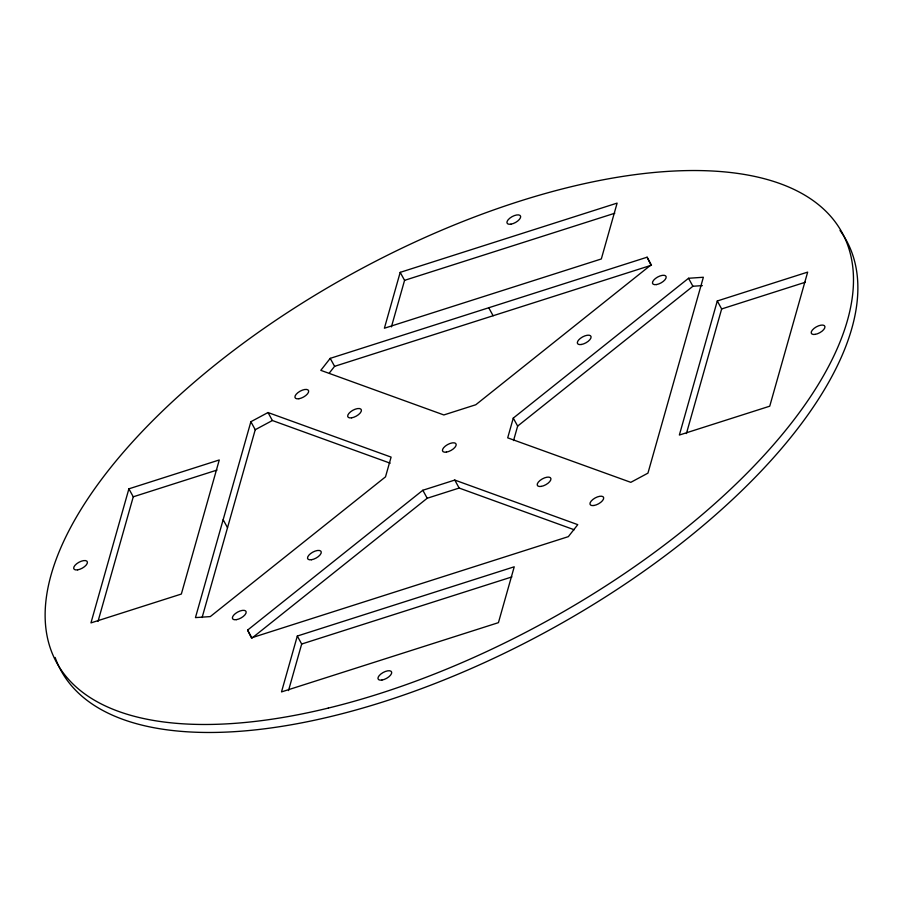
<?xml version="1.0" encoding="UTF-8"?>
<svg xmlns="http://www.w3.org/2000/svg" width="903" height="903" viewBox="0 0 903 903"><rect width="100%" height="100%" fill="white"/><g stroke="black" fill="none" stroke-linecap="round" stroke-linejoin="round"><path stroke-width="1.35" d="M128.892 488.828L90.955 622.901L181.345 594.05L219.271 459.966L128.892 488.828L133.26 496.808L98.009 621.411M250.876 421.724L195.454 617.607L210.286 616.591L385.502 476.863L391.101 457.11L268.01 412.536L250.876 421.724L255.244 429.715L202.103 617.539M297.313 636.039L281.51 691.912L498.433 622.652L514.236 566.791L297.313 636.039L301.681 644.031L288.508 690.581M400.198 272.356L384.396 328.229L601.319 258.969L617.121 203.107L400.198 272.356L404.567 280.348L391.405 326.897M513.276 418.1L507.7 437.842L630.802 482.337L647.948 473.138L703.358 277.255L688.537 278.271L513.276 418.1L517.645 426.092L513.559 440.562M717.287 300.97L679.361 435.043L769.74 406.192L807.666 272.108L717.287 300.97L721.655 308.95L686.415 433.553M330.216 358.356L320.802 370.343L443.847 414.951L475.802 404.747L650.939 264.985L647.112 257.208L330.216 358.356L334.584 366.336L329.448 372.871M247.603 630.102L422.83 490.261L454.773 480.069L577.762 524.654L568.348 536.642L251.418 637.868L247.603 630.102L251.971 638.094L427.198 498.253L459.153 488.049L574.195 529.756M517.645 426.092L692.906 286.262L702.342 285.608M255.244 429.715L272.379 420.516L390.175 463.183M404.567 280.348L614.796 213.232M334.584 366.336L651.481 265.2L647.112 257.208M133.26 496.808L217.002 470.079M721.655 308.95L805.397 282.221M301.681 644.031L511.911 576.915M688.537 278.271L692.906 286.262M488.749 307.754L493.117 315.745M454.773 480.069L459.153 488.049M422.83 490.261L427.198 498.253M268.01 412.536L272.379 420.516M223.154 519.71L227.522 527.702M840.038 230.513A447.719 199.066 -28.7 0 1 546.879 631.423A447.719 199.066 -28.7 0 1 55.139 657.463M298.904 398.731A7.619 3.386 -28.7 0 0 308.657 390.954A7.619 3.386 -28.7 0 0 297.843 392.692A7.619 3.386 -28.7 0 0 298.904 398.731M236.405 619.65A7.619 3.386 -28.7 0 0 246.158 611.862A7.619 3.386 -28.7 0 0 235.344 613.6A7.619 3.386 -28.7 0 0 236.405 619.65M328.32 708.076A447.719 199.066 -28.7 0 0 843.786 235.897A447.719 199.066 -28.7 0 0 175.825 398.55A447.719 199.066 -28.7 0 0 328.32 708.076M446.409 452.11A7.619 3.386 -28.7 0 0 456.173 444.332A7.619 3.386 -28.7 0 0 445.36 446.071A7.619 3.386 -28.7 0 0 446.409 452.11M77.647 569.849A7.619 3.386 -28.7 0 0 87.399 562.072A7.619 3.386 -28.7 0 0 76.597 563.811A7.619 3.386 -28.7 0 0 77.647 569.849M581.329 344.494A7.619 3.386 -28.7 0 0 591.081 336.706A7.619 3.386 -28.7 0 0 580.279 338.444A7.619 3.386 -28.7 0 0 581.329 344.494M593.926 505.499A7.619 3.386 -28.7 0 0 603.678 497.711A7.619 3.386 -28.7 0 0 592.876 499.461A7.619 3.386 -28.7 0 0 593.926 505.499M656.425 284.58A7.619 3.386 -28.7 0 0 666.177 276.803A7.619 3.386 -28.7 0 0 655.375 278.542A7.619 3.386 -28.7 0 0 656.425 284.58M815.183 334.381A7.619 3.386 -28.7 0 0 824.936 326.593A7.619 3.386 -28.7 0 0 814.122 328.342A7.619 3.386 -28.7 0 0 815.183 334.381M541.179 486.412A7.619 3.386 -28.7 0 0 550.932 478.624A7.619 3.386 -28.7 0 0 540.129 480.373A7.619 3.386 -28.7 0 0 541.179 486.412M381.935 680.049A7.619 3.386 -28.7 0 0 391.688 672.261A7.619 3.386 -28.7 0 0 380.874 674.01A7.619 3.386 -28.7 0 0 381.935 680.049M510.895 224.181A7.619 3.386 -28.7 0 0 520.647 216.404A7.619 3.386 -28.7 0 0 509.845 218.142A7.619 3.386 -28.7 0 0 510.895 224.181M311.501 559.736A7.619 3.386 -28.7 0 0 321.254 551.959A7.619 3.386 -28.7 0 0 310.44 553.697A7.619 3.386 -28.7 0 0 311.501 559.736M351.651 417.818A7.619 3.386 -28.7 0 0 361.403 410.041A7.619 3.386 -28.7 0 0 350.59 411.779A7.619 3.386 -28.7 0 0 351.651 417.818"/></g></svg>
